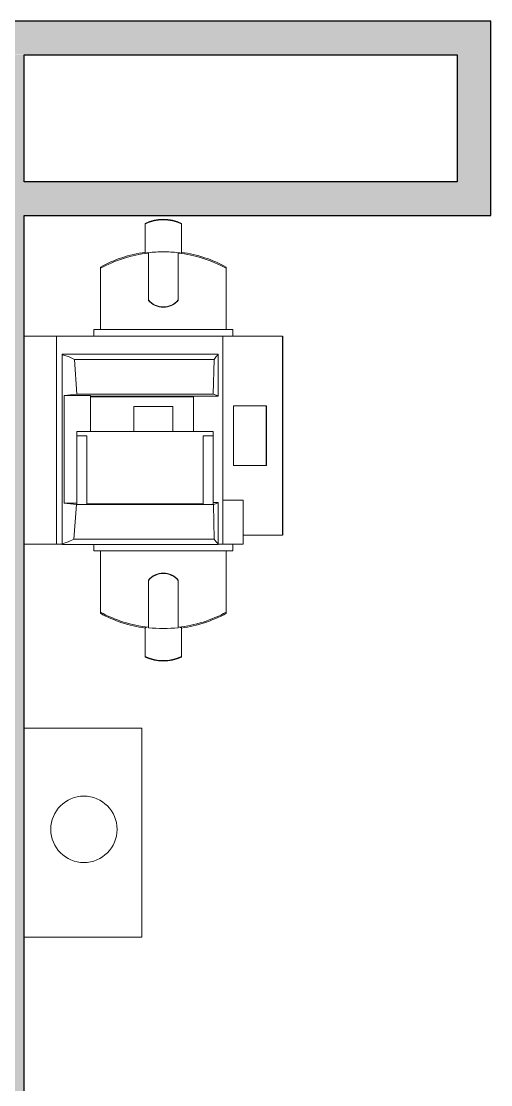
# Model space of a CAD drawing. Header units: millimetres. Extents: x 79795 to 317870, y -36033 to 97293.
# Drawn here: x 167772 to 169188, y 23702 to 26907 of the extents above; entities that cross this region are included whole.
import ezdxf

# ---------------------------------------------------------------- set-up
doc = ezdxf.new("R2010")
doc.units = ezdxf.units.MM
doc.header["$MEASUREMENT"] = 0
for name, color, linetype, lineweight in [('CSM-STL-XX-ZZ-M3-A-XXXX-00001_detached _19_04_21__rvt-1-Level 4$0$A-WALL-PATT', 7, 'CONTINUOUS', 9), ('CSM-STL-XX-ZZ-M3-A-XXXX-00001_detached _19_04_21__rvt-1-Level 4$0$I-WALL', 7, 'CONTINUOUS', 9), ('I-FURN', 8, 'CONTINUOUS', 9)]:
    doc.layers.add(name, color=color, linetype=linetype, lineweight=lineweight)

msp = doc.modelspace()

# ---------------------------------------------------------------- hatches: boundary and pattern name
at = {"layer": 'CSM-STL-XX-ZZ-M3-A-XXXX-00001_detached _19_04_21__rvt-1-Level 4$0$A-WALL-PATT'}
for points in [[(167556.8, 26805.3), (167780.8, 26806.3), (167780.8, 26907.3), (166402.6, 26907.3), (166402.6, 26805.3), (166958.8, 26805.3)], [(169087.1, 26806.3), (169188.1, 26806.3), (169188.1, 26907.3), (167780.8, 26907.3), (167780.8, 26806.3), (168752.8, 26806.3)], [(167780.8, 15707.3), (167780.8, 26805.3), (167678.8, 26805.3), (167678.8, 15707.3)], [(169188.1, 26423.2), (169188.1, 26806.3), (169087.1, 26806.3), (169087.1, 26423.2)], [(169188.1, 26322.2), (169188.1, 26423.2), (167780.8, 26423.2), (167780.8, 26322.2), (168752.8, 26322.2)]]:
    msp.add_hatch(color=256, dxfattribs=at).paths.add_polyline_path(points, flags=0)

# ---------------------------------------------------------------- linework, layer by layer
at = {"layer": 'CSM-STL-XX-ZZ-M3-A-XXXX-00001_detached _19_04_21__rvt-1-Level 4$0$I-WALL', "lineweight": 30}
for p, q in [((167780.8, 26907.3), (166402.6, 26907.3)), ((169188.1, 26907.3), (167780.8, 26907.3)), ((169188.1, 26806.3), (169188.1, 26907.3)), ((167780.8, 26805.3), (167780.8, 26806.3)), ((167780.8, 26806.3), (169087.1, 26806.3)), ((167780.8, 26423.2), (167780.8, 26805.3)), ((169087.1, 26806.3), (169087.1, 26423.2)), ((169188.1, 26423.2), (169188.1, 26806.3)), ((169087.1, 26423.2), (167780.8, 26423.2)), ((169188.1, 26322.2), (169188.1, 26423.2)), ((167780.8, 22757.3), (167780.8, 26322.2)), ((167780.8, 26322.2), (169188.1, 26322.2))]:
    msp.add_line(p, q, dxfattribs=at)
at = {"layer": 'I-FURN'}
for p, q in [((168145.4, 26296.7), (168145.4, 26298.3)), ((168145.4, 26296.7), (168145.4, 26208.6)), ((168255.4, 26298.3), (168255.4, 26296.7)), ((168255.4, 26208.6), (168255.4, 26296.7)), ((168155.4, 26208.5), (168155.4, 26209.8)), ((168155.4, 26066.2), (168155.4, 26208.5)), ((168245.4, 26209.8), (168245.4, 26208.5)), ((168245.4, 26208.5), (168245.4, 26066.2)), ((168010.4, 26166.4), (168010.4, 26162.8)), ((168010.4, 26162.8), (168010.4, 25978.2)), ((168390.4, 26162.8), (168390.4, 26166.4)), ((168390.4, 25978.2), (168390.4, 26162.8)), ((167990.4, 25958.2), (167990.4, 25978.2)), ((167990.4, 25978.2), (168410.4, 25978.2)), ((168410.4, 25978.2), (168410.4, 25958.2)), ((167780.8, 25958.2), (167878.5, 25958.2)), ((167878.5, 25331.2), (167878.5, 25958.2)), ((167878.5, 25958.2), (168380.2, 25958.2)), ((168380.2, 25958.2), (168380.2, 25331.2)), ((168380.2, 25958.2), (168560.3, 25958.2)), ((168560.3, 25358.2), (168560.3, 25958.2)), ((168560.6, 25958.2), (168561, 25958.2)), ((168560.6, 25358.2), (168560.6, 25958.2)), ((168561, 25358.2), (168561, 25958.2)), ((168366, 25904.1), (167894.8, 25904.1)), ((167894.8, 25901.8), (167894.8, 25904.1)), ((167894.8, 25332.7), (167894.8, 25901.8)), ((167894.8, 25901.8), (167914, 25896.5)), ((168359.7, 25896.5), (168366, 25901.8)), ((168366, 25904.1), (168366, 25901.8)), ((168366, 25901.8), (168366, 25778.7)), ((167914, 25896.5), (167932.3, 25888.1)), ((167932.3, 25888.1), (167939.8, 25783.5)), ((167932.3, 25888.1), (168353.5, 25888.1)), ((168351, 25783.5), (168353.5, 25888.1)), ((168353.5, 25888.1), (168359.7, 25896.5)), ((167939.8, 25783.5), (167901.2, 25779.4)), ((167901.2, 25779.4), (167981.2, 25779.4)), ((167901.2, 25454.8), (167901.2, 25779.4)), ((167939.8, 25783.5), (168351, 25783.5)), ((167981.2, 25670.8), (167981.2, 25779.4)), ((167981.2, 25777.8), (168366, 25777.8)), ((167981.2, 25775.6), (168291, 25775.6)), ((168291, 25775.6), (168291, 25670.8)), ((168366, 25778.7), (168351, 25783.5)), ((168366, 25778.7), (168366, 25777.8)), ((168111.8, 25670.8), (168111.8, 25745.9)), ((168228.8, 25745.9), (168111.8, 25745.9)), ((168228.8, 25745.9), (168228.8, 25670.8)), ((168412.4, 25568.2), (168412.4, 25748.2)), ((168412.4, 25748.2), (168511.5, 25748.2)), ((168510.8, 25568.2), (168510.8, 25748.2)), ((168511.5, 25748.2), (168511.5, 25568.2)), ((167940, 25658.2), (167940, 25670.8)), ((167940, 25670.8), (168351.1, 25670.8)), ((167940, 25450.8), (167940, 25658.2)), ((167970, 25658.2), (167940, 25658.2)), ((167970, 25658.2), (167970, 25450.8)), ((168111.8, 25670.8), (168228.8, 25670.8)), ((168321.1, 25450.8), (168321.1, 25658.2)), ((168351.1, 25658.2), (168321.1, 25658.2)), ((168351.1, 25670.8), (168351.1, 25658.2)), ((168351.1, 25658.2), (168351.1, 25450.8)), ((168511.5, 25568.2), (168412.4, 25568.2)), ((167940, 25454.8), (167901.2, 25454.8)), ((167901.2, 25454.8), (167938.3, 25450.8)), ((167938.3, 25450.8), (167930.9, 25346.2)), ((167938.3, 25450.8), (168351.5, 25450.8)), ((167970, 25450.8), (167940, 25450.8)), ((168321.1, 25453.2), (167970, 25453.2)), ((168321.1, 25450.8), (168351.1, 25450.8)), ((168351.1, 25456.5), (168366, 25456.5)), ((168351.5, 25450.8), (168366, 25455.5)), ((168354, 25346.2), (168351.5, 25450.8)), ((168366, 25456.5), (168366, 25455.5)), ((168366, 25455.5), (168366, 25332.7)), ((168380.2, 25463.7), (168441, 25463.7)), ((168441, 25331.2), (168441, 25463.7)), ((168560.3, 25358.2), (168441, 25358.2)), ((168561, 25358.2), (168560.6, 25358.2)), ((167780.8, 25331.2), (167878.5, 25331.2)), ((167894.8, 25331.2), (167878.5, 25331.2)), ((167913.2, 25338.1), (167894.8, 25332.7)), ((167894.8, 25330.2), (167894.8, 25332.7)), ((167894.8, 25330.2), (168366, 25330.2)), ((167930.9, 25346.2), (167913.2, 25338.1)), ((167930.9, 25346.2), (168354, 25346.2)), ((167990.4, 25311.2), (167990.4, 25330.3)), ((168359.9, 25338.1), (168354, 25346.2)), ((168366, 25332.7), (168359.9, 25338.1)), ((168366, 25332.7), (168366, 25330.2)), ((168366, 25331.2), (168372.3, 25331.2)), ((168380.2, 25331.2), (168366, 25331.2)), ((168441, 25331.2), (168380.2, 25331.2)), ((168410.4, 25331.2), (168410.4, 25311.2)), ((167990.4, 25311.2), (168410.4, 25311.2)), ((168010.4, 25311.2), (168010.4, 25126.6)), ((168390.4, 25126.6), (168390.4, 25311.2)), ((168155.4, 25080.8), (168155.4, 25223.2)), ((168245.4, 25223.2), (168245.4, 25080.8)), ((168010.4, 25123), (168010.4, 25126.6)), ((168390.4, 25126.6), (168390.4, 25123)), ((168145.4, 25080.8), (168145.4, 24992.6)), ((168155.4, 25079.6), (168155.4, 25080.8)), ((168245.4, 25080.8), (168245.4, 25079.6)), ((168255.4, 24992.6), (168255.4, 25080.8)), ((168145.4, 24992.6), (168145.4, 24991.1)), ((168255.4, 24991.1), (168255.4, 24992.6)), ((168135.9, 24776.8), (167780.8, 24776.8)), ((168135.9, 24146.8), (168135.9, 24776.8)), ((167780.8, 24146.8), (168135.9, 24146.8))]:
    msp.add_line(p, q, dxfattribs=at)
for start, end in [(0, 180), (180, 0)]:
    msp.add_arc((167960.8, 24471.8), 100, start, end, dxfattribs=at)
for centre, major_axis, start_param, end_param in [((168200.4, 26188.7), (-126.1, 0), 4.260873, 5.163905), ((168200.4, 26187.2), (-126.1, 0), 4.260873, 5.163905), ((168200.4, 25841.9), (-386, 0), 4.855577, 5.227036), ((168200.4, 25838.2), (-386, 0), 4.829235, 5.227036), ((168200.4, 25839.5), (-386, 0), 4.830828, 4.855363), ((168200.4, 25839.5), (-386, 0), 4.595543, 4.829235), ((168200.4, 25839.5), (-386, 0), 4.712389, 4.829235), ((168200.4, 25839.5), (-386, 0), 4.595543, 4.712389), ((168200.4, 25839.5), (-386, 0), 4.569415, 4.595543), ((168200.4, 25838.2), (-386, 0), 4.197742, 4.595543), ((168200.4, 25841.9), (-386, 0), 4.197742, 4.569201), ((168200.4, 26102.3), (-57.7, 0), 0.675679, 2.465914), ((168200.4, 26101), (-57.7, 0), 0.675679, 2.465914), ((168200.4, 25188.3), (-57.7, 0), 3.817271, 5.607507), ((168200.4, 25187.1), (-57.7, 0), 3.817271, 5.607507), ((168200.4, 25451.1), (-386, 0), 1.056149, 1.45395), ((168200.4, 25447.5), (-386, 0), 1.056149, 1.427608), ((168200.4, 25451.1), (-386, 0), 1.687642, 2.085444), ((168200.4, 25447.5), (-386, 0), 1.713985, 2.085444), ((168200.4, 25449.9), (-386, 0), 1.427823, 1.43937), ((168200.4, 25449.9), (-386, 0), 1.453818, 1.687775), ((168200.4, 25449.9), (-386, 0), 1.45395, 1.687642), ((168200.4, 25449.9), (-386, 0), 1.701288, 1.71377), ((168200.4, 25102.2), (-126.1, 0), 1.11928, 2.022312), ((168200.4, 25100.6), (-126.1, 0), 1.11928, 2.022312)]:
    msp.add_ellipse(centre, major_axis=major_axis, ratio=0.965926, start_param=start_param, end_param=end_param, dxfattribs=at)

doc.saveas('drawing.dxf')
